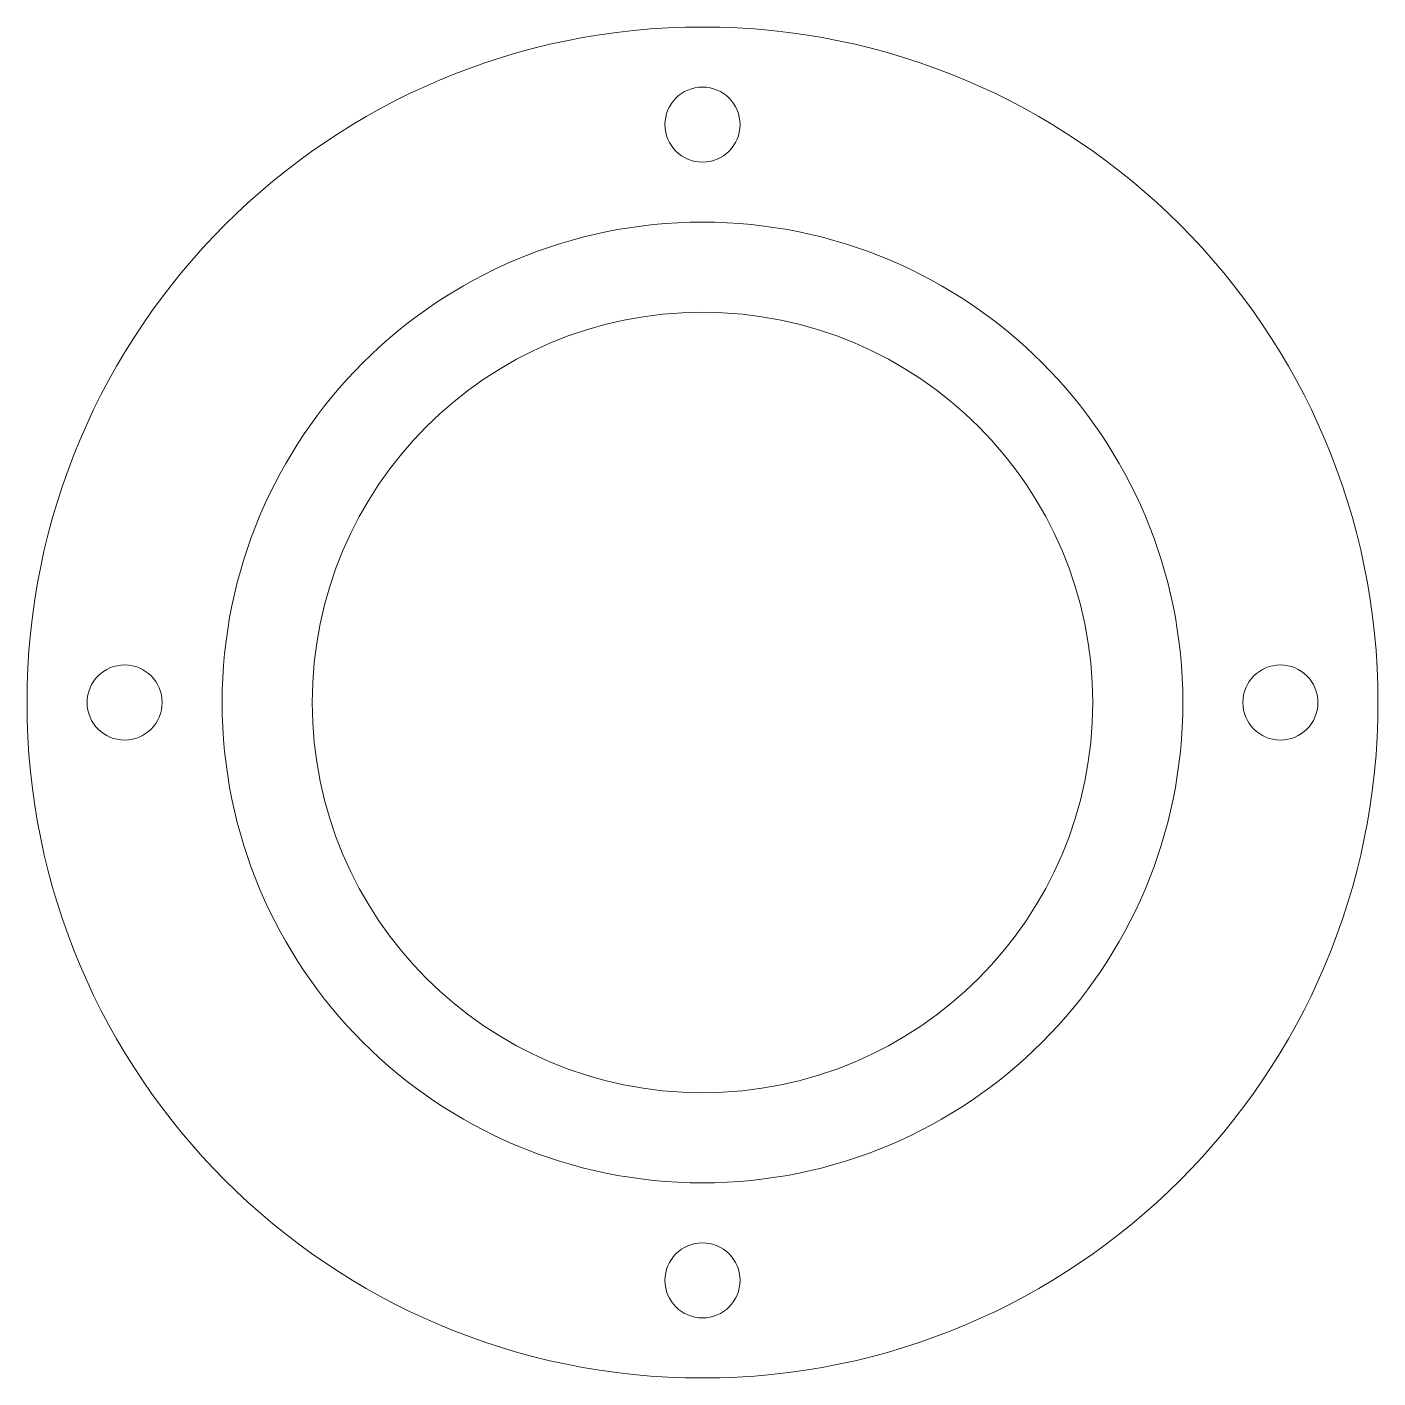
# Model space of a CAD drawing. Header units: millimetres. Extents: x -22.5 to 22.5, y -22.5 to 22.5.
import ezdxf

# ---------------------------------------------------------------- set-up
doc = ezdxf.new("R2010")
doc.units = ezdxf.units.MM

msp = doc.modelspace()

# ---------------------------------------------------------------- linework, layer by layer
at = {"color": 7, "linetype": 'Continuous', "lineweight": 15}
for centre, radius in [((0, 0), 22.5), ((0, 19.25), 1.25), ((0, 0), 16), ((0, 0), 13), ((-19.25, 0), 1.25), ((19.25, 0), 1.25), ((0, -19.25), 1.25)]:
    msp.add_circle(centre, radius, dxfattribs=at)

doc.saveas('drawing.dxf')
